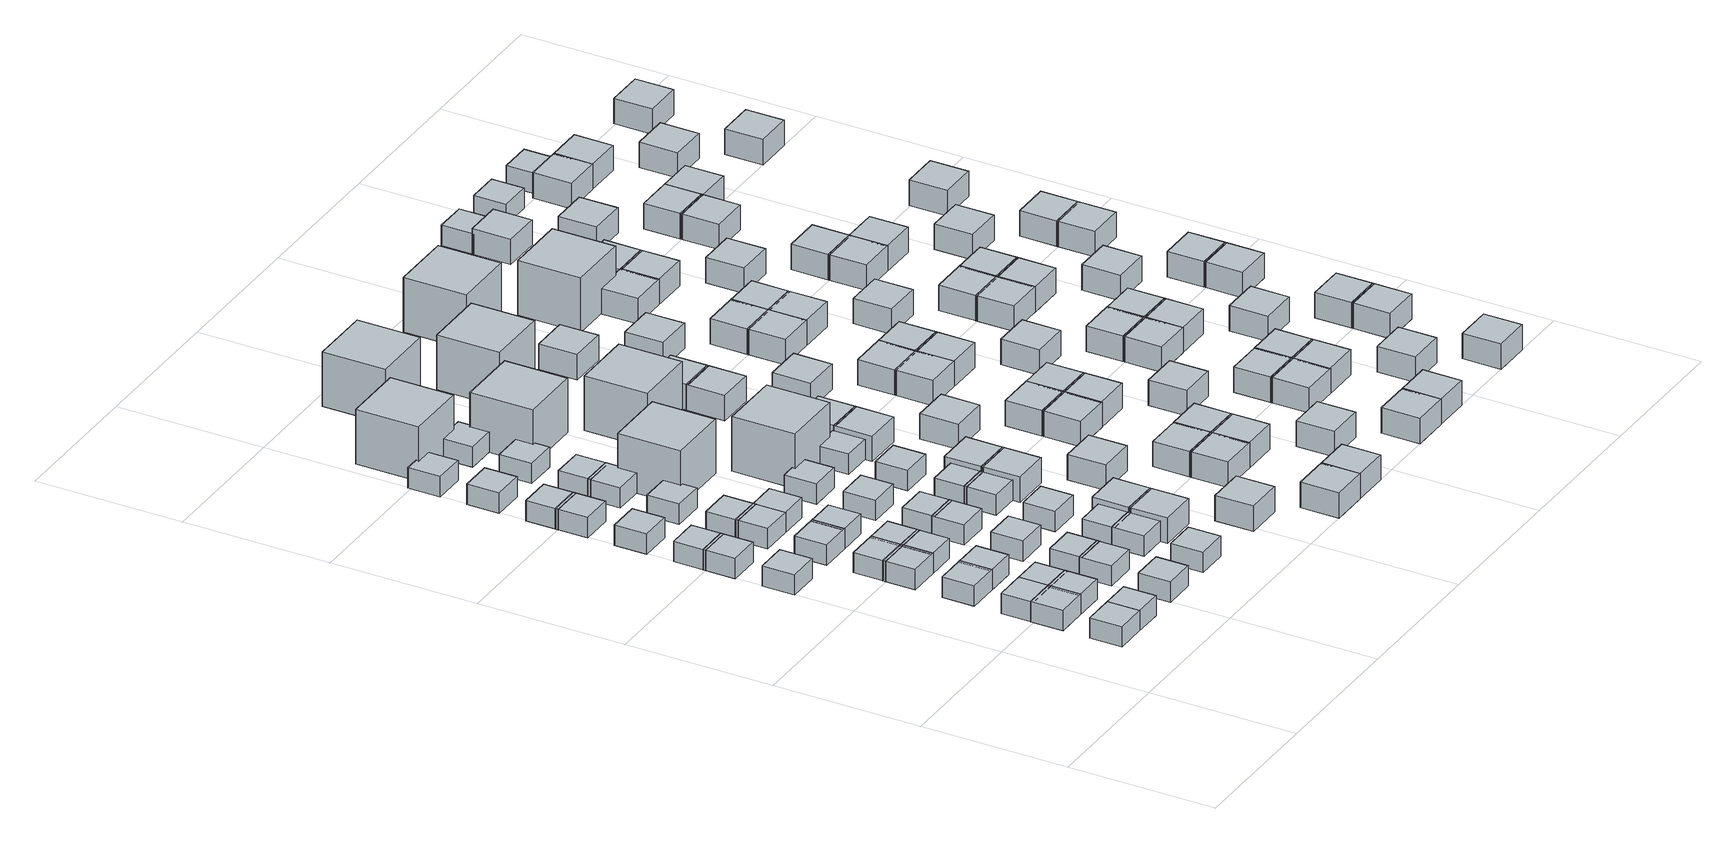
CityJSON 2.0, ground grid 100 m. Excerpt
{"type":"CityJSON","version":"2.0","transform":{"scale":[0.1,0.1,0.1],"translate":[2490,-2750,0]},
"CityObjects":{
"object1":{"type":"GenericCityObject","geometry":[{"type":"Solid","lod":"1","boundaries":[[[[0,1,2,3]],[[4,5,1,0]],[[5,6,2,1]],[[6,7,3,2]],[[7,4,0,3]],[[7,6,5,4]]]]}]},
"object2":{"type":"GenericCityObject","geometry":[{"type":"Solid","lod":"1","boundaries":[[[[8,9,10,11]],[[12,13,9,8]],[[13,14,10,9]],[[14,15,11,10]],[[15,12,8,11]],[[15,14,13,12]]]]}]},
"object3":{"type":"GenericCityObject","geometry":[{"type":"Solid","lod":"1","boundaries":[[[[16,17,18,19]],[[20,21,17,16]],[[21,22,18,17]],[[22,23,19,18]],[[23,20,16,19]],[[23,22,21,20]]]]}]},
"object4":{"type":"GenericCityObject","geometry":[{"type":"Solid","lod":"1","boundaries":[[[[24,25,26,27]],[[28,29,25,24]],[[29,30,26,25]],[[30,31,27,26]],[[31,28,24,27]],[[31,30,29,28]]]]}]},
"object5":{"type":"GenericCityObject","geometry":[{"type":"Solid","lod":"1","boundaries":[[[[32,33,34,35]],[[36,37,33,32]],[[37,38,34,33]],[[38,39,35,34]],[[39,36,32,35]],[[39,38,37,36]]]]}]},
"object6":{"type":"GenericCityObject","geometry":[{"type":"Solid","lod":"1","boundaries":[[[[40,41,42,43]],[[44,45,41,40]],[[45,46,42,41]],[[46,47,43,42]],[[47,44,40,43]],[[47,46,45,44]]]]}]},
"object7":{"type":"GenericCityObject","geometry":[{"type":"Solid","lod":"1","boundaries":[[[[48,49,50,51]],[[52,53,49,48]],[[53,54,50,49]],[[54,55,51,50]],[[55,52,48,51]],[[55,54,53,52]]]]}]},
"object8":{"type":"GenericCityObject","geometry":[{"type":"Solid","lod":"1","boundaries":[[[[56,57,58,59]],[[60,61,57,56]],[[61,62,58,57]],[[62,63,59,58]],[[63,60,56,59]],[[63,62,61,60]]]]}]},
"object9":{"type":"GenericCityObject","geometry":[{"type":"Solid","lod":"1","boundaries":[[[[64,65,66,67]],[[68,69,65,64]],[[69,70,66,65]],[[70,71,67,66]],[[71,68,64,67]],[[71,70,69,68]]]]}]},
"object10":{"type":"GenericCityObject","geometry":[{"type":"Solid","lod":"1","boundaries":[[[[72,73,74,75]],[[76,77,73,72]],[[77,78,74,73]],[[78,79,75,74]],[[79,76,72,75]],[[79,78,77,76]]]]}]},
"object11":{"type":"GenericCityObject","geometry":[{"type":"Solid","lod":"1","boundaries":[[[[80,81,82,83]],[[84,85,81,80]],[[85,86,82,81]],[[86,87,83,82]],[[87,84,80,83]],[[87,86,85,84]]]]}]},
"object12":{"type":"GenericCityObject","geometry":[{"type":"Solid","lod":"1","boundaries":[[[[88,89,90,91]],[[92,93,89,88]],[[93,94,90,89]],[[94,95,91,90]],[[95,92,88,91]],[[95,94,93,92]]]]}]},
"object13":{"type":"GenericCityObject","geometry":[{"type":"Solid","lod":"1","boundaries":[[[[96,97,98,99]],[[100,101,97,96]],[[101,102,98,97]],[[102,103,99,98]],[[103,100,96,99]],[[103,102,101,100]]]]}]},
"object14":{"type":"GenericCityObject","geometry":[{"type":"Solid","lod":"1","boundaries":[[[[104,105,106,107]],[[108,109,105,104]],[[109,110,106,105]],[[110,111,107,106]],[[111,108,104,107]],[[111,110,109,108]]]]}]},
"object15":{"type":"GenericCityObject","geometry":[{"type":"Solid","lod":"1","boundaries":[[[[112,113,114,115]],[[116,117,113,112]],[[117,118,114,113]],[[118,119,115,114]],[[119,116,112,115]],[[119,118,117,116]]]]}]},
"object16":{"type":"GenericCityObject","geometry":[{"type":"Solid","lod":"1","boundaries":[[[[120,121,122,123]],[[124,125,121,120]],[[125,126,122,121]],[[126,127,123,122]],[[127,124,120,123]],[[127,126,125,124]]]]}]},
"object17":{"type":"GenericCityObject","geometry":[{"type":"Solid","lod":"1","boundaries":[[[[128,129,130,131]],[[132,133,129,128]],[[133,134,130,129]],[[134,135,131,130]],[[135,132,128,131]],[[135,134,133,132]]]]}]},
"object18":{"type":"GenericCityObject","geometry":[{"type":"Solid","lod":"1","boundaries":[[[[136,137,138,139]],[[140,141,137,136]],[[141,142,138,137]],[[142,143,139,138]],[[143,140,136,139]],[[143,142,141,140]]]]}]},
"object19":{"type":"GenericCityObject","geometry":[{"type":"Solid","lod":"1","boundaries":[[[[144,145,146,147]],[[148,149,145,144]],[[149,150,146,145]],[[150,151,147,146]],[[151,148,144,147]],[[151,150,149,148]]]]}]},
"object20":{"type":"GenericCityObject","geometry":[{"type":"Solid","lod":"1","boundaries":[[[[152,153,154,155]],[[156,157,153,152]],[[157,158,154,153]],[[158,159,155,154]],[[159,156,152,155]],[[159,158,157,156]]]]}]},
"object21":{"type":"GenericCityObject","geometry":[{"type":"Solid","lod":"1","boundaries":[[[[160,161,162,163]],[[164,165,161,160]],[[165,166,162,161]],[[166,167,163,162]],[[167,164,160,163]],[[167,166,165,164]]]]}]},
"object22":{"type":"GenericCityObject","geometry":[{"type":"Solid","lod":"1","boundaries":[[[[168,169,170,171]],[[172,173,169,168]],[[173,174,170,169]],[[174,175,171,170]],[[175,172,168,171]],[[175,174,173,172]]]]}]},
"object23":{"type":"GenericCityObject","geometry":[{"type":"Solid","lod":"1","boundaries":[[[[176,177,178,179]],[[180,181,177,176]],[[181,182,178,177]],[[182,183,179,178]],[[183,180,176,179]],[[183,182,181,180]]]]}]},
"object24":{"type":"GenericCityObject","geometry":[{"type":"Solid","lod":"1","boundaries":[[[[184,185,186,187]],[[188,189,185,184]],[[189,190,186,185]],[[190,191,187,186]],[[191,188,184,187]],[[191,190,189,188]]]]}]},
"object25":{"type":"GenericCityObject","geometry":[{"type":"Solid","lod":"1","boundaries":[[[[192,193,194,195]],[[196,197,193,192]],[[197,198,194,193]],[[198,199,195,194]],[[199,196,192,195]],[[199,198,197,196]]]]}]},
"object26":{"type":"GenericCityObject","geometry":[{"type":"Solid","lod":"1","boundaries":[[[[200,201,202,203]],[[204,205,201,200]],[[205,206,202,201]],[[206,207,203,202]],[[207,204,200,203]],[[207,206,205,204]]]]}]},
"object27":{"type":"GenericCityObject","geometry":[{"type":"Solid","lod":"1","boundaries":[[[[208,209,210,211]],[[212,213,209,208]],[[213,214,210,209]],[[214,215,211,210]],[[215,212,208,211]],[[215,214,213,212]]]]}]},
"object28":{"type":"GenericCityObject","geometry":[{"type":"Solid","lod":"1","boundaries":[[[[216,217,218,219]],[[220,221,217,216]],[[221,222,218,217]],[[222,223,219,218]],[[223,220,216,219]],[[223,222,221,220]]]]}]},
"object29":{"type":"GenericCityObject","geometry":[{"type":"Solid","lod":"1","boundaries":[[[[224,225,226,227]],[[228,229,225,224]],[[229,230,226,225]],[[230,231,227,226]],[[231,228,224,227]],[[231,230,229,228]]]]}]},
"object30":{"type":"GenericCityObject","geometry":[{"type":"Solid","lod":"1","boundaries":[[[[232,233,234,235]],[[236,237,233,232]],[[237,238,234,233]],[[238,239,235,234]],[[239,236,232,235]],[[239,238,237,236]]]]}]},
"object31":{"type":"GenericCityObject","geometry":[{"type":"Solid","lod":"1","boundaries":[[[[240,241,242,243]],[[244,245,241,240]],[[245,246,242,241]],[[246,247,243,242]],[[247,244,240,243]],[[247,246,245,244]]]]}]},
"object32":{"type":"GenericCityObject","geometry":[{"type":"Solid","lod":"1","boundaries":[[[[248,249,250,251]],[[252,253,249,248]],[[253,254,250,249]],[[254,255,251,250]],[[255,252,248,251]],[[255,254,253,252]]]]}]},
"object33":{"type":"GenericCityObject","geometry":[{"type":"Solid","lod":"1","boundaries":[[[[256,257,258,259]],[[260,261,257,256]],[[261,262,258,257]],[[262,263,259,258]],[[263,260,256,259]],[[263,262,261,260]]]]}]},
"object34":{"type":"GenericCityObject","geometry":[{"type":"Solid","lod":"1","boundaries":[[[[264,265,266,267]],[[268,269,265,264]],[[269,270,266,265]],[[270,271,267,266]],[[271,268,264,267]],[[271,270,269,268]]]]}]},
"object35":{"type":"GenericCityObject","geometry":[{"type":"Solid","lod":"1","boundaries":[[[[272,273,274,275]],[[276,277,273,272]],[[277,278,274,273]],[[278,279,275,274]],[[279,276,272,275]],[[279,278,277,276]]]]}]},
"object36":{"type":"GenericCityObject","geometry":[{"type":"Solid","lod":"1","boundaries":[[[[280,281,282,283]],[[284,285,281,280]],[[285,286,282,281]],[[286,287,283,282]],[[287,284,280,283]],[[287,286,285,284]]]]}]},
"object37":{"type":"GenericCityObject","geometry":[{"type":"Solid","lod":"1","boundaries":[[[[288,289,290,291]],[[292,293,289,288]],[[293,294,290,289]],[[294,295,291,290]],[[295,292,288,291]],[[295,294,293,292]]]]}]},
"object38":{"type":"GenericCityObject","geometry":[{"type":"Solid","lod":"1","boundaries":[[[[296,297,298,299]],[[300,301,297,296]],[[301,302,298,297]],[[302,303,299,298]],[[303,300,296,299]],[[303,302,301,300]]]]}]},
"object39":{"type":"GenericCityObject","geometry":[{"type":"Solid","lod":"1","boundaries":[[[[304,305,306,307]],[[308,309,305,304]],[[309,310,306,305]],[[310,311,307,306]],[[311,308,304,307]],[[311,310,309,308]]]]}]},
"object40":{"type":"GenericCityObject","geometry":[{"type":"Solid","lod":"1","boundaries":[[[[312,313,314,315]],[[316,317,313,312]],[[317,318,314,313]],[[318,319,315,314]],[[319,316,312,315]],[[319,318,317,316]]]]}]},
"object41":{"type":"GenericCityObject","geometry":[{"type":"Solid","lod":"1","boundaries":[[[[320,321,322,323]],[[324,325,321,320]],[[325,326,322,321]],[[326,327,323,322]],[[327,324,320,323]],[[327,326,325,324]]]]}]},
"object42":{"type":"GenericCityObject","geometry":[{"type":"Solid","lod":"1","boundaries":[[[[328,329,330,331]],[[332,333,329,328]],[[333,334,330,329]],[[334,335,331,330]],[[335,332,328,331]],[[335,334,333,332]]]]}]},
"object43":{"type":"GenericCityObject","geometry":[{"type":"Solid","lod":"1","boundaries":[[[[336,337,338,339]],[[340,341,337,336]],[[341,342,338,337]],[[342,343,339,338]],[[343,340,336,339]],[[343,342,341,340]]]]}]},
"object44":{"type":"GenericCityObject","geometry":[{"type":"Solid","lod":"1","boundaries":[[[[344,345,346,347]],[[348,349,345,344]],[[349,350,346,345]],[[350,351,347,346]],[[351,348,344,347]],[[351,350,349,348]]]]}]},
"object45":{"type":"GenericCityObject","geometry":[{"type":"Solid","lod":"1","boundaries":[[[[352,353,354,355]],[[356,357,353,352]],[[357,358,354,353]],[[358,359,355,354]],[[359,356,352,355]],[[359,358,357,356]]]]}]},
"object46":{"type":"GenericCityObject","geometry":[{"type":"Solid","lod":"1","boundaries":[[[[360,361,362,363]],[[364,365,361,360]],[[365,366,362,361]],[[366,367,363,362]],[[367,364,360,363]],[[367,366,365,364]]]]}]},
"object47":{"type":"GenericCityObject","geometry":[{"type":"Solid","lod":"1","boundaries":[[[[368,369,370,371]],[[372,373,369,368]],[[373,374,370,369]],[[374,375,371,370]],[[375,372,368,371]],[[375,374,373,372]]]]}]},
"object48":{"type":"GenericCityObject","geometry":[{"type":"Solid","lod":"1","boundaries":[[[[376,377,378,379]],[[380,381,377,376]],[[381,382,378,377]],[[382,383,379,378]],[[383,380,376,379]],[[383,382,381,380]]]]}]},
"object49":{"type":"GenericCityObject","geometry":[{"type":"Solid","lod":"1","boundaries":[[[[384,385,386,387]],[[388,389,385,384]],[[389,390,386,385]],[[390,391,387,386]],[[391,388,384,387]],[[391,390,389,388]]]]}]},
"object50":{"type":"GenericCityObject","geometry":[{"type":"Solid","lod":"1","boundaries":[[[[392,393,394,395]],[[396,397,393,392]],[[397,398,394,393]],[[398,399,395,394]],[[399,396,392,395]],[[399,398,397,396]]]]}]},
"object51":{"type":"GenericCityObject","geometry":[{"type":"Solid","lod":"1","boundaries":[[[[400,401,402,403]],[[404,405,401,400]],[[405,406,402,401]],[[406,407,403,402]],[[407,404,400,403]],[[407,406,405,404]]]]}]},
"object52":{"type":"GenericCityObject","geometry":[{"type":"Solid","lod":"1","boundaries":[[[[408,409,410,411]],[[412,413,409,408]],[[413,414,410,409]],[[414,415,411,410]],[[415,412,408,411]],[[415,414,413,412]]]]}]},
"object53":{"type":"GenericCityObject","geometry":[{"type":"Solid","lod":"1","boundaries":[[[[416,417,418,419]],[[420,421,417,416]],[[421,422,418,417]],[[422,423,419,418]],[[423,420,416,419]],[[423,422,421,420]]]]}]},
"object54":{"type":"GenericCityObject","geometry":[{"type":"Solid","lod":"1","boundaries":[[[[424,425,426,427]],[[428,429,425,424]],[[429,430,426,425]],[[430,431,427,426]],[[431,428,424,427]],[[431,430,429,428]]]]}]},
"object55":{"type":"GenericCityObject","geometry":[{"type":"Solid","lod":"1","boundaries":[[[[432,433,434,435]],[[436,437,433,432]],[[437,438,434,433]],[[438,439,435,434]],[[439,436,432,435]],[[439,438,437,436]]]]}]},
"object56":{"type":"GenericCityObject","geometry":[{"type":"Solid","lod":"1","boundaries":[[[[440,441,442,443]],[[444,445,441,440]],[[445,446,442,441]],[[446,447,443,442]],[[447,444,440,443]],[[447,446,445,444]]]]}]},
"object57":{"type":"GenericCityObject","geometry":[{"type":"Solid","lod":"1","boundaries":[[[[448,449,450,451]],[[452,453,449,448]],[[453,454,450,449]],[[454,455,451,450]],[[455,452,448,451]],[[455,454,453,452]]]]}]},
"object58":{"type":"GenericCityObject","geometry":[{"type":"Solid","lod":"1","boundaries":[[[[456,457,458,459]],[[460,461,457,456]],[[461,462,458,457]],[[462,463,459,458]],[[463,460,456,459]],[[463,462,461,460]]]]}]},
"object59":{"type":"GenericCityObject","geometry":[{"type":"Solid","lod":"1","boundaries":[[[[464,465,466,467]],[[468,469,465,464]],[[469,470,466,465]],[[470,471,467,466]],[[471,468,464,467]],[[471,470,469,468]]]]}]},
"object60":{"type":"GenericCityObject","geometry":[{"type":"Solid","lod":"1","boundaries":[[[[472,473,474,475]],[[476,477,473,472]],[[477,478,474,473]],[[478,479,475,474]],[[479,476,472,475]],[[479,478,477,476]]]]}]},
"object61":{"type":"GenericCityObject","geometry":[{"type":"Solid","lod":"1","boundaries":[[[[480,481,482,483]],[[484,485,481,480]],[[485,486,482,481]],[[486,487,483,482]],[[487,484,480,483]],[[487,486,485,484]]]]}]},
"object62":{"type":"GenericCityObject","geometry":[{"type":"Solid","lod":"1","boundaries":[[[[488,489,490,491]],[[492,493,489,488]],[[493,494,490,489]],[[494,495,491,490]],[[495,492,488,491]],[[495,494,493,492]]]]}]},
"object63":{"type":"GenericCityObject","geometry":[{"type":"Solid","lod":"1","boundaries":[[[[496,497,498,499]],[[500,501,497,496]],[[501,502,498,497]],[[502,503,499,498]],[[503,500,496,499]],[[503,502,501,500]]]]}]},
"object64":{"type":"GenericCityObject","geometry":[{"type":"Solid","lod":"1","boundaries":[[[[504,505,506,507]],[[508,509,505,504]],[[509,510,506,505]],[[510,511,507,506]],[[511,508,504,507]],[[511,510,509,508]]]]}]},
"object65":{"type":"GenericCityObject","geometry":[{"type":"Solid","lod":"1","boundaries":[[[[512,513,514,515]],[[516,517,513,512]],[[517,518,514,513]],[[518,519,515,514]],[[519,516,512,515]],[[519,518,517,516]]]]}]},
"object66":{"type":"GenericCityObject","geometry":[{"type":"Solid","lod":"1","boundaries":[[[[520,521,522,523]],[[524,525,521,520]],[[525,526,522,521]],[[526,527,523,522]],[[527,524,520,523]],[[527,526,525,524]]]]}]},
"object67":{"type":"GenericCityObject","geometry":[{"type":"Solid","lod":"1","boundaries":[[[[528,529,530,531]],[[532,533,529,528]],[[533,534,530,529]],[[534,535,531,530]],[[535,532,528,531]],[[535,534,533,532]]]]}]},
"object68":{"type":"GenericCityObject","geometry":[{"type":"Solid","lod":"1","boundaries":[[[[536,537,538,539]],[[540,541,537,536]],[[541,542,538,537]],[[542,543,539,538]],[[543,540,536,539]],[[543,542,541,540]]]]}]},
"object69":{"type":"GenericCityObject","geometry":[{"type":"Solid","lod":"1","boundaries":[[[[544,545,546,547]],[[548,549,545,544]],[[549,550,546,545]],[[550,551,547,546]],[[551,548,544,547]],[[551,550,549,548]]]]}]},
"object70":{"type":"GenericCityObject","geometry":[{"type":"Solid","lod":"1","boundaries":[[[[552,553,554,555]],[[556,557,553,552]],[[557,558,554,553]],[[558,559,555,554]],[[559,556,552,555]],[[559,558,557,556]]]]}]},
"object71":{"type":"GenericCityObject","geometry":[{"type":"Solid","lod":"1","boundaries":[[[[560,561,562,563]],[[564,565,561,560]],[[565,566,562,561]],[[566,567,563,562]],[[567,564,560,563]],[[567,566,565,564]]]]}]},
"object72":{"type":"GenericCityObject","geometry":[{"type":"Solid","lod":"1","boundaries":[[[[568,569,570,571]],[[572,573,569,568]],[[573,574,570,569]],[[574,575,571,570]],[[575,572,568,571]],[[575,574,573,572]]]]}]},
"object73":{"type":"GenericCityObject","geometry":[{"type":"Solid","lod":"1","boundaries":[[[[576,577,578,579]],[[580,581,577,576]],[[581,582,578,577]],[[582,583,579,578]],[[583,580,576,579]],[[583,582,581,580]]]]}]},
"object74":{"type":"GenericCityObject","geometry":[{"type":"Solid","lod":"1","boundaries":[[[[584,585,586,587]],[[588,589,585,584]],[[589,590,586,585]],[[590,591,587,586]],[[591,588,584,587]],[[591,590,589,588]]]]}]},
"object75":{"type":"GenericCityObject","geometry":[{"type":"Solid","lod":"1","boundaries":[[[[592,593,594,595]],[[596,597,593,592]],[[597,598,594,593]],[[598,599,595,594]],[[599,596,592,595]],[[599,598,597,596]]]]}]},
"object76":{"type":"GenericCityObject","geometry":[{"type":"Solid","lod":"1","boundaries":[[[[600,601,602,603]],[[604,605,601,600]],[[605,606,602,601]],[[606,607,603,602]],[[607,604,600,603]],[[607,606,605,604]]]]}]},
"object77":{"type":"GenericCityObject","geometry":[{"type":"Solid","lod":"1","boundaries":[[[[608,609,610,611]],[[612,613,609,608]],[[613,614,610,609]],[[614,615,611,610]],[[615,612,608,611]],[[615,614,613,612]]]]}]},
"object78":{"type":"GenericCityObject","geometry":[{"type":"Solid","lod":"1","boundaries":[[[[616,617,618,619]],[[620,621,617,616]],[[621,622,618,617]],[[622,623,619,618]],[[623,620,616,619]],[[623,622,621,620]]]]}]},
"object79":{"type":"GenericCityObject","geometry":[{"type":"Solid","lod":"1","boundaries":[[[[624,625,626,627]],[[628,629,625,624]],[[629,630,626,625]],[[630,631,627,626]],[[631,628,624,627]],[[631,630,629,628]]]]}]},
"object80":{"type":"GenericCityObject","geometry":[{"type":"Solid","lod":"1","boundaries":[[[[632,633,634,635]],[[636,637,633,632]],[[637,638,634,633]],[[638,639,635,634]],[[639,636,632,635]],[[639,638,637,636]]]]}]},
"object81":{"type":"GenericCityObject","geometry":[{"type":"Solid","lod":"1","boundaries":[[[[640,641,642,643]],[[644,645,641,640]],[[645,646,642,641]],[[646,647,643,642]],[[647,644,640,643]],[[647,646,645,644]]]]}]},
"object82":{"type":"GenericCityObject","geometry":[{"type":"Solid","lod":"1","boundaries":[[[[648,649,650,651]],[[652,653,649,648]],[[653,654,650,649]],[[654,655,651,650]],[[655,652,648,651]],[[655,654,653,652]]]]}]},
"object83":{"type":"GenericCityObject","geometry":[{"type":"Solid","lod":"1","boundaries":[[[[656,657,658,659]],[[660,661,657,656]],[[661,662,658,657]],[[662,663,659,658]],[[663,660,656,659]],[[663,662,661,660]]]]}]},
"object84":{"type":"GenericCityObject","geometry":[{"type":"Solid","lod":"1","boundaries":[[[[664,665,666,667]],[[668,669,665,664]],[[669,670,666,665]],[[670,671,667,666]],[[671,668,664,667]],[[671,670,669,668]]]]}]},
"object85":{"type":"GenericCityObject","geometry":[{"type":"Solid","lod":"1","boundaries":[[[[672,673,674,675]],[[676,677,673,672]],[[677,678,674,673]],[[678,679,675,674]],[[679,676,672,675]],[[679,678,677,676]]]]}]},
"object86":{"type":"GenericCityObject","geometry":[{"type":"Solid","lod":"1","boundaries":[[[[680,681,682,683]],[[684,685,681,680]],[[685,686,682,681]],[[686,687,683,682]],[[687,684,680,683]],[[687,686,685,684]]]]}]},
"object87":{"type":"GenericCityObject","geometry":[{"type":"Solid","lod":"1","boundaries":[[[[688,689,690,691]],[[692,693,689,688]],[[693,694,690,689]],[[694,695,691,690]],[[695,692,688,691]],[[695,694,693,692]]]]}]},
"object88":{"type":"GenericCityObject","geometry":[{"type":"Solid","lod":"1","boundaries":[[[[696,697,698,699]],[[700,701,697,696]],[[701,702,698,697]],[[702,703,699,698]],[[703,700,696,699]],[[703,702,701,700]]]]}]},
"object89":{"type":"GenericCityObject","geometry":[{"type":"Solid","lod":"1","boundaries":[[[[704,705,706,707]],[[708,709,705,704]],[[709,710,706,705]],[[710,711,707,706]],[[711,708,704,707]],[[711,710,709,708]]]]}]},
"object90":{"type":"GenericCityObject","geometry":[{"type":"Solid","lod":"1","boundaries":[[[[712,713,714,715]],[[716,717,713,712]],[[717,718,714,713]],[[718,719,715,714]],[[719,716,712,715]],[[719,718,717,716]]]]}]},
"object91":{"type":"GenericCityObject","geometry":[{"type":"Solid","lod":"1","boundaries":[[[[720,721,722,723]],[[724,725,721,720]],[[725,726,722,721]],[[726,727,723,722]],[[727,724,720,723]],[[727,726,725,724]]]]}]},
"object92":{"type":"GenericCityObject","geometry":[{"type":"Solid","lod":"1","boundaries":[[[[728,729,730,731]],[[732,733,729,728]],[[733,734,730,729]],[[734,735,731,730]],[[735,732,728,731]],[[735,734,733,732]]]]}]},
"object93":{"type":"GenericCityObject","geometry":[{"type":"Solid","lod":"1","boundaries":[[[[736,737,738,739]],[[740,741,737,736]],[[741,742,738,737]],[[742,743,739,738]],[[743,740,736,739]],[[743,742,741,740]]]]}]},
"object94":{"type":"GenericCityObject","geometry":[{"type":"Solid","lod":"1","boundaries":[[[[744,745,746,747]],[[748,749,745,744]],[[749,750,746,745]],[[750,751,747,746]],[[751,748,744,747]],[[751,750,749,748]]]]}]},
"object95":{"type":"GenericCityObject","geometry":[{"type":"Solid","lod":"1","boundaries":[[[[752,753,754,755]],[[756,757,753,752]],[[757,758,754,753]],[[758,759,755,754]],[[759,756,752,755]],[[759,758,757,756]]]]}]},
"object96":{"type":"GenericCityObject","geometry":[{"type":"Solid","lod":"1","boundaries":[[[[760,761,762,763]],[[764,765,761,760]],[[765,766,762,761]],[[766,767,763,762]],[[767,764,760,763]],[[767,766,765,764]]]]}]},
"object97":{"type":"GenericCityObject","geometry":[{"type":"Solid","lod":"1","boundaries":[[[[768,769,770,771]],[[772,773,769,768]],[[773,774,770,769]],[[774,775,771,770]],[[775,772,768,771]],[[775,774,773,772]]]]}]},
"object98":{"type":"GenericCityObject","geometry":[{"type":"Solid","lod":"1","boundaries":[[[[776,777,778,779]],[[780,781,777,776]],[[781,782,778,777]],[[782,783,779,778]],[[783,780,776,779]],[[783,782,781,780]]]]}]},
"object99":{"type":"GenericCityObject","geometry":[{"type":"Solid","lod":"1","boundaries":[[[[784,785,786,787]],[[788,789,785,784]],[[789,790,786,785]],[[790,791,787,786]],[[791,788,784,787]],[[791,790,789,788]]]]}]},
"object100":{"type":"GenericCityObject","geometry":[{"type":"Solid","lod":"1","boundaries":[[[[792,793,794,795]],[[796,797,793,792]],[[797,798,794,793]],[[798,799,795,794]],[[799,796,792,795]],[[799,798,797,796]]]]}]},
"object101":{"type":"GenericCityObject","geometry":[{"type":"Solid","lod":"1","boundaries":[[[[800,801,802,803]],[[804,805,801,800]],[[805,806,802,801]],[[806,807,803,802]],[[807,804,800,803]],[[807,806,805,804]]]]}]},
"object102":{"type":"GenericCityObject","geometry":[{"type":"Solid","lod":"1","boundaries":[[[[808,809,810,811]],[[812,813,809,808]],[[813,814,810,809]],[[814,815,811,810]],[[815,812,808,811]],[[815,814,813,812]]]]}]},
"object103":{"type":"GenericCityObject","geometry":[{"type":"Solid","lod":"1","boundaries":[[[[816,817,818,819]],[[820,821,817,816]],[[821,822,818,817]],[[822,823,819,818]],[[823,820,816,819]],[[823,822,821,820]]]]}]},
"object104":{"type":"GenericCityObject","geometry":[{"type":"Solid","lod":"1","boundaries":[[[[824,825,826,827]],[[828,829,825,824]],[[829,830,826,825]],[[830,831,827,826]],[[831,828,824,827]],[[831,830,829,828]]]]}]},
"object105":{"type":"GenericCityObject","geometry":[{"type":"Solid","lod":"1","boundaries":[[[[832,833,834,835]],[[836,837,833,832]],[[837,838,834,833]],[[838,839,835,834]],[[839,836,832,835]],[[839,838,837,836]]]]}]},
"object106":{"type":"GenericCityObject","geometry":[{"type":"Solid","lod":"1","boundaries":[[[[840,841,842,843]],[[844,845,841,840]],[[845,846,842,841]],[[846,847,843,842]],[[847,844,840,843]],[[847,846,845,844]]]]}]},
"object107":{"type":"GenericCityObject","geometry":[{"type":"Solid","lod":"1","boundaries":[[[[848,849,850,851]],[[852,853,849,848]],[[853,854,850,849]],[[854,855,851,850]],[[855,852,848,851]],[[855,854,853,852]]]]}]},
"object108":{"type":"GenericCityObject","geometry":[{"type":"Solid","lod":"1","boundaries":[[[[856,857,858,859]],[[860,861,857,856]],[[861,862,858,857]],[[862,863,859,858]],[[863,860,856,859]],[[863,862,861,860]]]]}]},
"object109":{"type":"GenericCityObject","geometry":[{"type":"Solid","lod":"1","boundaries":[[[[864,865,866,867]],[[868,869,865,864]],[[869,870,866,865]],[[870,871,867,866]],[[871,868,864,867]],[[871,870,869,868]]]]}]},
"object110":{"type":"GenericCityObject","geometry":[{"type":"Solid","lod":"1","boundaries":[[[[872,873,874,875]],[[876,877,873,872]],[[877,878,874,873]],[[878,879,875,874]],[[879,876,872,875]],[[879,878,877,876]]]]}]},
"object111":{"type":"GenericCityObject","geometry":[{"type":"Solid","lod":"1","boundaries":[[[[880,881,882,883]],[[884,885,881,880]],[[885,886,882,881]],[[886,887,883,882]],[[887,884,880,883]],[[887,886,885,884]]]]}]},
"object112":{"type":"GenericCityObject","geometry":[{"type":"Solid","lod":"1","boundaries":[[[[888,889,890,891]],[[892,893,889,888]],[[893,894,890,889]],[[894,895,891,890]],[[895,892,888,891]],[[895,894,893,892]]]]}]},
"object113":{"type":"GenericCityObject","geometry":[{"type":"Solid","lod":"1","boundaries":[[[[896,897,898,899]],[[900,901,897,896]],[[901,902,898,897]],[[902,903,899,898]],[[903,900,896,899]],[[903,902,901,900]]]]}]},
"object114":{"type":"GenericCityObject","geometry":[{"type":"Solid","lod":"1","boundaries":[[[[904,905,906,907]],[[908,909,905,904]],[[909,910,906,905]],[[910,911,907,906]],[[911,908,904,907]],[[911,910,909,908]]]]}]},
"object115":{"type":"GenericCityObject","geometry":[{"type":"Solid","lod":"1","boundaries":[[[[912,913,914,915]],[[916,917,913,912]],[[917,918,914,913]],[[918,919,915,914]],[[919,916,912,915]],[[919,918,917,916]]]]}]},
"object116":{"type":"GenericCityObject","geometry":[{"type":"Solid","lod":"1","boundaries":[[[[920,921,922,923]],[[924,925,921,920]],[[925,926,922,921]],[[926,927,923,922]],[[927,924,920,923]],[[927,926,925,924]]]]}]},
"object117":{"type":"GenericCityObject","geometry":[{"type":"Solid","lod":"1","boundaries":[[[[928,929,930,931]],[[932,933,929,928]],[[933,934,930,929]],[[934,935,931,930]],[[935,932,928,931]],[[935,934,933,932]]]]}]},
"object118":{"type":"GenericCityObject","geometry":[{"type":"Solid","lod":"1","boundaries":[[[[936,937,938,939]],[[940,941,937,936]],[[941,942,938,937]],[[942,943,939,938]],[[943,940,936,939]],[[943,942,941,940]]]]}]},
"object119":{"type":"GenericCityObject","geometry":[{"type":"Solid","lod":"1","boundaries":[[[[944,945,946,947]],[[948,949,945,944]],[[949,950,946,945]],[[950,951,947,946]],[[951,948,944,947]],[[951,950,949,948]]]]}]},
"object120":{"type":"GenericCityObject","geometry":[{"type":"Solid","lod":"1","boundaries":[[[[952,953,954,955]],[[956,957,953,952]],[[957,958,954,953]],[[958,959,955,954]],[[959,956,952,955]],[[959,958,957,956]]]]}]},
"object121":{"type":"GenericCityObject","geometry":[{"type":"Solid","lod":"1","boundaries":[[[[960,961,962,963]],[[964,965,961,960]],[[965,966,962,961]],[[966,967,963,962]],[[967,964,960,963]],[[967,966,965,964]]]]}]},
"object122":{"type":"GenericCityObject","geometry":[{"type":"Solid","lod":"1","boundaries":[[[[968,969,970,971]],[[972,973,969,968]],[[973,974,970,969]],[[974,975,971,970]],[[975,972,968,971]],[[975,974,973,972]]]]}]},
"object123":{"type":"GenericCityObject","geometry":[{"type":"Solid","lod":"1","boundaries":[[[[976,977,978,979]],[[980,981,977,976]],[[981,982,978,977]],[[982,983,979,978]],[[983,980,976,979]],[[983,982,981,980]]]]}]},
"object124":{"type":"GenericCityObject","geometry":[{"type":"Solid","lod":"1","boundaries":[[[[984,985,986,987]],[[988,989,985,984]],[[989,990,986,985]],[[990,991,987,986]],[[991,988,984,987]],[[991,990,989,988]]]]}]},
"object125":{"type":"GenericCityObject","geometry":[{"type":"Solid","lod":"1","boundaries":[[[[992,993,994,995]],[[996,997,993,992]],[[997,998,994,993]],[[998,999,995,994]],[[999,996,992,995]],[[999,998,997,996]]]]}]},
"object126":{"type":"GenericCityObject","geometry":[{"type":"Solid","lod":"1","boundaries":[[[[1000,1001,1002,1003]],[[1004,1005,1001,1000]],[[1005,1006,1002,1001]],[[1006,1007,1003,1002]],[[1007,1004,1000,1003]],[[1007,1006,1005,1004]]]]}]},
"object127":{"type":"GenericCityObject","geometry":[{"type":"Solid","lod":"1","boundaries":[[[[1008,1009,1010,1011]],[[1012,1013,1009,1008]],[[1013,1014,1010,1009]],[[1014,1015,1011,1010]],[[1015,1012,1008,1011]],[[1015,1014,1013,1012]]]]}]},
"object128":{"type":"GenericCityObject","geometry":[{"type":"Solid","lod":"1","boundaries":[[[[1016,1017,1018,1019]],[[1020,1021,1017,1016]],[[1021,1022,1018,1017]],[[1022,1023,1019,1018]],[[1023,1020,1016,1019]],[[1023,1022,1021,1020]]]]}]},
"object129":{"type":"GenericCityObject","geometry":[{"type":"Solid","lod":"1","boundaries":[[[[1024,1025,1026,1027]],[[1028,1029,1025,1024]],[[1029,1030,1026,1025]],[[1030,1031,1027,1026]],[[1031,1028,1024,1027]],[[1031,1030,1029,1028]]]]}]},
"object130":{"type":"GenericCityObject","geometry":[{"type":"Solid","lod":"1","boundaries":[[[[1032,1033,1034,1035]],[[1036,1037,1033,1032]],[[1037,1038,1034,1033]],[[1038,1039,1035,1034]],[[1039,1036,1032,1035]],[[1039,1038,1037,1036]]]]}]},
"object131":{"type":"GenericCityObject","geometry":[{"type":"Solid","lod":"1","boundaries":[[[[1040,1041,1042,1043]],[[1044,1045,1041,1040]],[[1045,1046,1042,1041]],[[1046,1047,1043,1042]],[[1047,1044,1040,1043]],[[1047,1046,1045,1044]]]]}]},
"object132":{"type":"GenericCityObject","geometry":[{"type":"Solid","lod":"1","boundaries":[[[[1048,1049,1050,1051]],[[1052,1053,1049,1048]],[[1053,1054,1050,1049]],[[1054,1055,1051,1050]],[[1055,1052,1048,1051]],[[1055,1054,1053,1052]]]]}]},
"object133":{"type":"GenericCityObject","geometry":[{"type":"Solid","lod":"1","boundaries":[[[[1056,1057,1058,1059]],[[1060,1061,1057,1056]],[[1061,1062,1058,1057]],[[1062,1063,1059,1058]],[[1063,1060,1056,1059]],[[1063,1062,1061,1060]]]]}]},
"object134":{"type":"GenericCityObject","geometry":[{"type":"Solid","lod":"1","boundaries":[[[[1064,1065,1066,1067]],[[1068,1069,1065,1064]],[[1069,1070,1066,1065]],[[1070,1071,1067,1066]],[[1071,1068,1064,1067]],[[1071,1070,1069,1068]]]]}]},
"object135":{"type":"GenericCityObject","geometry":[{"type":"Solid","lod":"1","boundaries":[[[[1072,1073,1074,1075]],[[1076,1077,1073,1072]],[[1077,1078,1074,1073]],[[1078,1079,1075,1074]],[[1079,1076,1072,1075]],[[1079,1078,1077,1076]]]]}]},
"object136":{"type":"GenericCityObject","geometry":[{"type":"Solid","lod":"1","boundaries":[[[[1080,1081,1082,1083]],[[1084,1085,1081,1080]],[[1085,1086,1082,1081]],[[1086,1087,1083,1082]],[[1087,1084,1080,1083]],[[1087,1086,1085,1084]]]]}]},
"object137":{"type":"GenericCityObject","geometry":[{"type":"Solid","lod":"1","boundaries":[[[[1088,1089,1090,1091]],[[1092,1093,1089,1088]],[[1093,1094,1090,1089]],[[1094,1095,1091,1090]],[[1095,1092,1088,1091]],[[1095,1094,1093,1092]]]]}]}
},
"vertices":[
[400,400,0],[620,400,0],[620,620,0],[400,620,0],[400,400,140],[620,400,140],[620,620,140],[400,620,140],
[400,800,0],[620,800,0],[620,1020,0],[400,1020,0],[400,800,140],[620,800,140],[620,1020,140],[400,1020,140],
[400,1000,0],[620,1000,0],[620,1220,0],[400,1220,0],[400,1000,140],[620,1000,140],[620,1220,140],[400,1220,140],
[600,400,0],[820,400,0],[820,620,0],[600,620,0],[600,400,140],[820,400,140],[820,620,140],[600,620,140],
[0,2400,0],[220,2400,0],[220,2620,0],[0,2620,0],[0,2400,140],[220,2400,140],[220,2620,140],[0,2620,140],
[400,1400,0],[620,1400,0],[620,1620,0],[400,1620,0],[400,1400,140],[620,1400,140],[620,1620,140],[400,1620,140],
[600,800,0],[820,800,0],[820,1020,0],[600,1020,0],[600,800,140],[820,800,140],[820,1020,140],[600,1020,140],
[0,2800,0],[220,2800,0],[220,3020,0],[0,3020,0],[0,2800,140],[220,2800,140],[220,3020,140],[0,3020,140],
[600,1000,0],[820,1000,0],[820,1220,0],[600,1220,0],[600,1000,140],[820,1000,140],[820,1220,140],[600,1220,140],
[0,3000,0],[220,3000,0],[220,3220,0],[0,3220,0],[0,3000,140],[220,3000,140],[220,3220,140],[0,3220,140],
[400,1800,0],[620,1800,0],[620,2020,0],[400,2020,0],[400,1800,140],[620,1800,140],[620,2020,140],[400,2020,140],
[400,2000,0],[620,2000,0],[620,2220,0],[400,2220,0],[400,2000,140],[620,2000,140],[620,2220,140],[400,2220,140],
[600,1400,0],[820,1400,0],[820,1620,0],[600,1620,0],[600,1400,140],[820,1400,140],[820,1620,140],[600,1620,140],
[0,3400,0],[220,3400,0],[220,3620,0],[0,3620,0],[0,3400,140],[220,3400,140],[220,3620,140],[0,3620,140],
[1000,400,0],[1220,400,0],[1220,620,0],[1000,620,0],[1000,400,140],[1220,400,140],[1220,620,140],[1000,620,140],
[400,2400,0],[620,2400,0],[620,2620,0],[400,2620,0],[400,2400,140],[620,2400,140],[620,2620,140],[400,2620,140],
[600,1800,0],[820,1800,0],[820,2020,0],[600,2020,0],[600,1800,140],[820,1800,140],[820,2020,140],[600,2020,140],
[0,3800,0],[220,3800,0],[220,4020,0],[0,4020,0],[0,3800,140],[220,3800,140],[220,4020,140],[0,4020,140],
[600,2000,0],[820,2000,0],[820,2220,0],[600,2220,0],[600,2000,140],[820,2000,140],[820,2220,140],[600,2220,140],
[0,4000,0],[220,4000,0],[220,4220,0],[0,4220,0],[0,4000,140],[220,4000,140],[220,4220,140],[0,4220,140],
[1000,800,0],[1220,800,0],[1220,1020,0],[1000,1020,0],[1000,800,140],[1220,800,140],[1220,1020,140],[1000,1020,140],
[400,2800,0],[620,2800,0],[620,3020,0],[400,3020,0],[400,2800,140],[620,2800,140],[620,3020,140],[400,3020,140],
[1000,1000,0],[1220,1000,0],[1220,1220,0],[1000,1220,0],[1000,1000,140],[1220,1000,140],[1220,1220,140],[1000,1220,140],
[400,3000,0],[620,3000,0],[620,3220,0],[400,3220,0],[400,3000,140],[620,3000,140],[620,3220,140],[400,3220,140],
[600,2400,0],[820,2400,0],[820,2620,0],[600,2620,0],[600,2400,140],[820,2400,140],[820,2620,140],[600,2620,140],
[0,4400,0],[220,4400,0],[220,4620,0],[0,4620,0],[0,4400,140],[220,4400,140],[220,4620,140],[0,4620,140],
[1000,1400,0],[1220,1400,0],[1220,1620,0],[1000,1620,0],[1000,1400,140],[1220,1400,140],[1220,1620,140],[1000,1620,140],
[400,3400,0],[620,3400,0],[620,3620,0],[400,3620,0],[400,3400,140],[620,3400,140],[620,3620,140],[400,3620,140],
[600,2800,0],[820,2800,0],[820,3020,0],[600,3020,0],[600,2800,140],[820,2800,140],[820,3020,140],[600,3020,140],
[0,4800,0],[220,4800,0],[220,5020,0],[0,5020,0],[0,4800,140],[220,4800,140],[220,5020,140],[0,5020,140],
[1400,400,0],[1620,400,0],[1620,620,0],[1400,620,0],[1400,400,140],[1620,400,140],[1620,620,140],[1400,620,140],
[1000,1800,0],[1220,1800,0],[1220,2020,0],[1000,2020,0],[1000,1800,140],[1220,1800,140],[1220,2020,140],[1000,2020,140],
[400,3800,0],[620,3800,0],[620,4020,0],[400,4020,0],[400,3800,140],[620,3800,140],[620,4020,140],[400,4020,140],
[1000,2000,0],[1220,2000,0],[1220,2220,0],[1000,2220,0],[1000,2000,140],[1220,2000,140],[1220,2220,140],[1000,2220,140],
[400,4000,0],[620,4000,0],[620,4220,0],[400,4220,0],[400,4000,140],[620,4000,140],[620,4220,140],[400,4220,140],
[1400,800,0],[1620,800,0],[1620,1020,0],[1400,1020,0],[1400,800,140],[1620,800,140],[1620,1020,140],[1400,1020,140],
[1400,1000,0],[1620,1000,0],[1620,1220,0],[1400,1220,0],[1400,1000,140],[1620,1000,140],[1620,1220,140],[1400,1220,140],
[1000,2400,0],[1220,2400,0],[1220,2620,0],[1000,2620,0],[1000,2400,140],[1220,2400,140],[1220,2620,140],[1000,2620,140],
[400,4400,0],[620,4400,0],[620,4620,0],[400,4620,0],[400,4400,140],[620,4400,140],[620,4620,140],[400,4620,140],
[100,5000,0],[529,5000,0],[529,5429,0],[100,5429,0],[100,5000,375],[529,5000,375],[529,5429,375],[100,5429,375],
[600,3500,0],[1029,3500,0],[1029,3929,0],[600,3929,0],[600,3500,375],[1029,3500,375],[1029,3929,375],[600,3929,375],
[1400,1400,0],[1620,1400,0],[1620,1620,0],[1400,1620,0],[1400,1400,140],[1620,1400,140],[1620,1620,140],[1400,1620,140],
[1000,2800,0],[1220,2800,0],[1220,3020,0],[1000,3020,0],[1000,2800,140],[1220,2800,140],[1220,3020,140],[1000,3020,140],
[400,4800,0],[620,4800,0],[620,5020,0],[400,5020,0],[400,4800,140],[620,4800,140],[620,5020,140],[400,5020,140],
[1600,750,0],[1862,750,0],[1862,1012,0],[1600,1012,0],[1600,750,175],[1862,750,175],[1862,1012,175],[1600,1012,175],
[1600,1000,0],[1862,1000,0],[1862,1262,0],[1600,1262,0],[1600,1000,175],[1862,1000,175],[1862,1262,175],[1600,1262,175],
[1400,1800,0],[1620,1800,0],[1620,2020,0],[1400,2020,0],[1400,1800,140],[1620,1800,140],[1620,2020,140],[1400,2020,140],
[1400,2000,0],[1620,2000,0],[1620,2220,0],[1400,2220,0],[1400,2000,140],[1620,2000,140],[1620,2220,140],[1400,2220,140],
[600,4500,0],[1029,4500,0],[1029,4929,0],[600,4929,0],[600,4500,375],[1029,4500,375],[1029,4929,375],[600,4929,375],
[1970,370,0],[2232,370,0],[2232,632,0],[1970,632,0],[1970,370,175],[2232,370,175],[2232,632,175],[1970,632,175],
[1400,2400,0],[1620,2400,0],[1620,2620,0],[1400,2620,0],[1400,2400,140],[1620,2400,140],[1620,2620,140],[1400,2620,140],
[1100,3000,0],[1529,3000,0],[1529,3429,0],[1100,3429,0],[1100,3000,375],[1529,3000,375],[1529,3429,375],[1100,3429,375],
[1600,1750,0],[1862,1750,0],[1862,2012,0],[1600,2012,0],[1600,1750,175],[1862,1750,175],[1862,2012,175],[1600,2012,175],
[1600,2000,0],[1862,2000,0],[1862,2262,0],[1600,2262,0],[1600,2000,175],[1862,2000,175],[1862,2262,175],[1600,2262,175],
[1400,2800,0],[1620,2800,0],[1620,3020,0],[1400,3020,0],[1400,2800,140],[1620,2800,140],[1620,3020,140],[1400,3020,140],
[2350,0,0],[2612,0,0],[2612,262,0],[2350,262,0],[2350,0,175],[2612,0,175],[2612,262,175],[2350,262,175],
[600,5500,0],[1029,5500,0],[1029,5929,0],[600,5929,0],[600,5500,375],[1029,5500,375],[1029,5929,375],[600,5929,375],
[1970,1370,0],[2232,1370,0],[2232,1632,0],[1970,1632,0],[1970,1370,175],[2232,1370,175],[2232,1632,175],[1970,1632,175],
[1100,4000,0],[1529,4000,0],[1529,4429,0],[1100,4429,0],[1100,4000,375],[1529,4000,375],[1529,4429,375],[1100,4429,375],
[1600,2750,0],[1862,2750,0],[1862,3012,0],[1600,3012,0],[1600,2750,175],[1862,2750,175],[1862,3012,175],[1600,3012,175],
[1600,3000,0],[1862,3000,0],[1862,3262,0],[1600,3262,0],[1600,3000,175],[1862,3000,175],[1862,3262,175],[1600,3262,175],
[2350,750,0],[2612,750,0],[2612,1012,0],[2350,1012,0],[2350,750,175],[2612,750,175],[2612,1012,175],[2350,1012,175],
[2600,0,0],[2862,0,0],[2862,262,0],[2600,262,0],[2600,0,175],[2862,0,175],[2862,262,175],[2600,262,175],
[2350,1000,0],[2612,1000,0],[2612,1262,0],[2350,1262,0],[2350,1000,175],[2612,1000,175],[2612,1262,175],[2350,1262,175],
[1970,2370,0],[2232,2370,0],[2232,2632,0],[1970,2632,0],[1970,2370,175],[2232,2370,175],[2232,2632,175],[1970,2632,175],
[1100,5000,0],[1529,5000,0],[1529,5429,0],[1100,5429,0],[1100,5000,375],[1529,5000,375],[1529,5429,375],[1100,5429,375],
[1600,3750,0],[1862,3750,0],[1862,4012,0],[1600,4012,0],[1600,3750,175],[1862,3750,175],[1862,4012,175],[1600,4012,175],
[1600,4000,0],[1862,4000,0],[1862,4262,0],[1600,4262,0],[1600,4000,175],[1862,4000,175],[1862,4262,175],[1600,4262,175],
[2600,750,0],[2862,750,0],[2862,1012,0],[2600,1012,0],[2600,750,175],[2862,750,175],[2862,1012,175],[2600,1012,175],
[2350,1750,0],[2612,1750,0],[2612,2012,0],[2350,2012,0],[2350,1750,175],[2612,1750,175],[2612,2012,175],[2350,2012,175],
[2600,1000,0],[2862,1000,0],[2862,1262,0],[2600,1262,0],[2600,1000,175],[2862,1000,175],[2862,1262,175],[2600,1262,175],
[2350,2000,0],[2612,2000,0],[2612,2262,0],[2350,2262,0],[2350,2000,175],[2612,2000,175],[2612,2262,175],[2350,2262,175],
[1970,3370,0],[2232,3370,0],[2232,3632,0],[1970,3632,0],[1970,3370,175],[2232,3370,175],[2232,3632,175],[1970,3632,175],
[1600,4750,0],[1862,4750,0],[1862,5012,0],[1600,5012,0],[1600,4750,175],[1862,4750,175],[1862,5012,175],[1600,5012,175],
[2970,370,0],[3232,370,0],[3232,632,0],[2970,632,0],[2970,370,175],[3232,370,175],[3232,632,175],[2970,632,175],
[2600,1750,0],[2862,1750,0],[2862,2012,0],[2600,2012,0],[2600,1750,175],[2862,1750,175],[2862,2012,175],[2600,2012,175],
[2350,2750,0],[2612,2750,0],[2612,3012,0],[2350,3012,0],[2350,2750,175],[2612,2750,175],[2612,3012,175],[2350,3012,175],
[2600,2000,0],[2862,2000,0],[2862,2262,0],[2600,2262,0],[2600,2000,175],[2862,2000,175],[2862,2262,175],[2600,2262,175],
[2350,3000,0],[2612,3000,0],[2612,3262,0],[2350,3262,0],[2350,3000,175],[2612,3000,175],[2612,3262,175],[2350,3262,175],
[1970,4370,0],[2232,4370,0],[2232,4632,0],[1970,4632,0],[1970,4370,175],[2232,4370,175],[2232,4632,175],[1970,4632,175],
[3350,0,0],[3612,0,0],[3612,262,0],[3350,262,0],[3350,0,175],[3612,0,175],[3612,262,175],[3350,262,175],
[1600,5500,0],[2029,5500,0],[2029,5929,0],[1600,5929,0],[1600,5500,375],[2029,5500,375],[2029,5929,375],[1600,5929,375],
[2970,1370,0],[3232,1370,0],[3232,1632,0],[2970,1632,0],[2970,1370,175],[3232,1370,175],[3232,1632,175],[2970,1632,175],
[2600,2750,0],[2862,2750,0],[2862,3012,0],[2600,3012,0],[2600,2750,175],[2862,2750,175],[2862,3012,175],[2600,3012,175],
[2350,3750,0],[2612,3750,0],[2612,4012,0],[2350,4012,0],[2350,3750,175],[2612,3750,175],[2612,4012,175],[2350,4012,175],
[2600,3000,0],[2862,3000,0],[2862,3262,0],[2600,3262,0],[2600,3000,175],[2862,3000,175],[2862,3262,175],[2600,3262,175],
[2350,4000,0],[2612,4000,0],[2612,4262,0],[2350,4262,0],[2350,4000,175],[2612,4000,175],[2612,4262,175],[2350,4262,175],
[3350,750,0],[3612,750,0],[3612,1012,0],[3350,1012,0],[3350,750,175],[3612,750,175],[3612,1012,175],[3350,1012,175],
[3600,0,0],[3862,0,0],[3862,262,0],[3600,262,0],[3600,0,175],[3862,0,175],[3862,262,175],[3600,262,175],
[3350,1000,0],[3612,1000,0],[3612,1262,0],[3350,1262,0],[3350,1000,175],[3612,1000,175],[3612,1262,175],[3350,1262,175],
[2970,2370,0],[3232,2370,0],[3232,2632,0],[2970,2632,0],[2970,2370,175],[3232,2370,175],[3232,2632,175],[2970,2632,175],
[2100,5000,0],[2529,5000,0],[2529,5429,0],[2100,5429,0],[2100,5000,375],[2529,5000,375],[2529,5429,375],[2100,5429,375],
[2600,3750,0],[2862,3750,0],[2862,4012,0],[2600,4012,0],[2600,3750,175],[2862,3750,175],[2862,4012,175],[2600,4012,175],
[2350,4750,0],[2612,4750,0],[2612,5012,0],[2350,5012,0],[2350,4750,175],[2612,4750,175],[2612,5012,175],[2350,5012,175],
[2600,4000,0],[2862,4000,0],[2862,4262,0],[2600,4262,0],[2600,4000,175],[2862,4000,175],[2862,4262,175],[2600,4262,175],
[3600,750,0],[3862,750,0],[3862,1012,0],[3600,1012,0],[3600,750,175],[3862,750,175],[3862,1012,175],[3600,1012,175],
[3350,1750,0],[3612,1750,0],[3612,2012,0],[3350,2012,0],[3350,1750,175],[3612,1750,175],[3612,2012,175],[3350,2012,175],
[3600,1000,0],[3862,1000,0],[3862,1262,0],[3600,1262,0],[3600,1000,175],[3862,1000,175],[3862,1262,175],[3600,1262,175],
[3350,2000,0],[3612,2000,0],[3612,2262,0],[3350,2262,0],[3350,2000,175],[3612,2000,175],[3612,2262,175],[3350,2262,175],
[2970,3370,0],[3232,3370,0],[3232,3632,0],[2970,3632,0],[2970,3370,175],[3232,3370,175],[3232,3632,175],[2970,3632,175],
[2600,4750,0],[2862,4750,0],[2862,5012,0],[2600,5012,0],[2600,4750,175],[2862,4750,175],[2862,5012,175],[2600,5012,175],
[3970,370,0],[4232,370,0],[4232,632,0],[3970,632,0],[3970,370,175],[4232,370,175],[4232,632,175],[3970,632,175],
[2600,5000,0],[2862,5000,0],[2862,5262,0],[2600,5262,0],[2600,5000,175],[2862,5000,175],[2862,5262,175],[2600,5262,175],
[3600,1750,0],[3862,1750,0],[3862,2012,0],[3600,2012,0],[3600,1750,175],[3862,1750,175],[3862,2012,175],[3600,2012,175],
[3350,2750,0],[3612,2750,0],[3612,3012,0],[3350,3012,0],[3350,2750,175],[3612,2750,175],[3612,3012,175],[3350,3012,175],
[3600,2000,0],[3862,2000,0],[3862,2262,0],[3600,2262,0],[3600,2000,175],[3862,2000,175],[3862,2262,175],[3600,2262,175],
[3350,3000,0],[3612,3000,0],[3612,3262,0],[3350,3262,0],[3350,3000,175],[3612,3000,175],[3612,3262,175],[3350,3262,175],
[2970,4370,0],[3232,4370,0],[3232,4632,0],[2970,4632,0],[2970,4370,175],[3232,4370,175],[3232,4632,175],[2970,4632,175],
[2600,5750,0],[2862,5750,0],[2862,6012,0],[2600,6012,0],[2600,5750,175],[2862,5750,175],[2862,6012,175],[2600,6012,175],
[4350,0,0],[4612,0,0],[4612,262,0],[4350,262,0],[4350,0,175],[4612,0,175],[4612,262,175],[4350,262,175],
[2600,6000,0],[2820,6000,0],[2820,6220,0],[2600,6220,0],[2600,6000,140],[2820,6000,140],[2820,6220,140],[2600,6220,140],
[3970,1370,0],[4232,1370,0],[4232,1632,0],[3970,1632,0],[3970,1370,175],[4232,1370,175],[4232,1632,175],[3970,1632,175],
[3600,2750,0],[3862,2750,0],[3862,3012,0],[3600,3012,0],[3600,2750,175],[3862,2750,175],[3862,3012,175],[3600,3012,175],
[3350,3750,0],[3612,3750,0],[3612,4012,0],[3350,4012,0],[3350,3750,175],[3612,3750,175],[3612,4012,175],[3350,4012,175],
[3600,3000,0],[3862,3000,0],[3862,3262,0],[3600,3262,0],[3600,3000,175],[3862,3000,175],[3862,3262,175],[3600,3262,175],
[3350,4000,0],[3612,4000,0],[3612,4262,0],[3350,4262,0],[3350,4000,175],[3612,4000,175],[3612,4262,175],[3350,4262,175],
[4350,750,0],[4612,750,0],[4612,1012,0],[4350,1012,0],[4350,750,175],[4612,750,175],[4612,1012,175],[4350,1012,175],
[2970,5370,0],[3232,5370,0],[3232,5632,0],[2970,5632,0],[2970,5370,175],[3232,5370,175],[3232,5632,175],[2970,5632,175],
[4350,1000,0],[4612,1000,0],[4612,1262,0],[4350,1262,0],[4350,1000,175],[4612,1000,175],[4612,1262,175],[4350,1262,175],
[3970,2370,0],[4232,2370,0],[4232,2632,0],[3970,2632,0],[3970,2370,175],[4232,2370,175],[4232,2632,175],[3970,2632,175],
[3600,3750,0],[3862,3750,0],[3862,4012,0],[3600,4012,0],[3600,3750,175],[3862,3750,175],[3862,4012,175],[3600,4012,175],
[3000,6000,0],[3220,6000,0],[3220,6220,0],[3000,6220,0],[3000,6000,140],[3220,6000,140],[3220,6220,140],[3000,6220,140],
[3350,4750,0],[3612,4750,0],[3612,5012,0],[3350,5012,0],[3350,4750,175],[3612,4750,175],[3612,5012,175],[3350,5012,175],
[3350,5000,0],[3612,5000,0],[3612,5262,0],[3350,5262,0],[3350,5000,175],[3612,5000,175],[3612,5262,175],[3350,5262,175],
[4350,1750,0],[4612,1750,0],[4612,2012,0],[4350,2012,0],[4350,1750,175],[4612,1750,175],[4612,2012,175],[4350,2012,175],
[4350,2000,0],[4612,2000,0],[4612,2262,0],[4350,2262,0],[4350,2000,175],[4612,2000,175],[4612,2262,175],[4350,2262,175],
[3970,3370,0],[4232,3370,0],[4232,3632,0],[3970,3632,0],[3970,3370,175],[4232,3370,175],[4232,3632,175],[3970,3632,175],
[3350,5750,0],[3612,5750,0],[3612,6012,0],[3350,6012,0],[3350,5750,175],[3612,5750,175],[3612,6012,175],[3350,6012,175],
[3600,5000,0],[3862,5000,0],[3862,5262,0],[3600,5262,0],[3600,5000,175],[3862,5000,175],[3862,5262,175],[3600,5262,175],
[3400,6000,0],[3620,6000,0],[3620,6220,0],[3400,6220,0],[3400,6000,140],[3620,6000,140],[3620,6220,140],[3400,6220,140],
[4350,2750,0],[4612,2750,0],[4612,3012,0],[4350,3012,0],[4350,2750,175],[4612,2750,175],[4612,3012,175],[4350,3012,175],
[4350,3000,0],[4612,3000,0],[4612,3262,0],[4350,3262,0],[4350,3000,175],[4612,3000,175],[4612,3262,175],[4350,3262,175],
[3600,5750,0],[3862,5750,0],[3862,6012,0],[3600,6012,0],[3600,5750,175],[3862,5750,175],[3862,6012,175],[3600,6012,175],
[4350,3750,0],[4612,3750,0],[4612,4012,0],[4350,4012,0],[4350,3750,175],[4612,3750,175],[4612,4012,175],[4350,4012,175],
[3970,5370,0],[4232,5370,0],[4232,5632,0],[3970,5632,0],[3970,5370,175],[4232,5370,175],[4232,5632,175],[3970,5632,175],
[4350,5000,0],[4612,5000,0],[4612,5262,0],[4350,5262,0],[4350,5000,175],[4612,5000,175],[4612,5262,175],[4350,5262,175],
[4350,5750,0],[4612,5750,0],[4612,6012,0],[4350,6012,0],[4350,5750,175],[4612,5750,175],[4612,6012,175],[4350,6012,175]
]}
